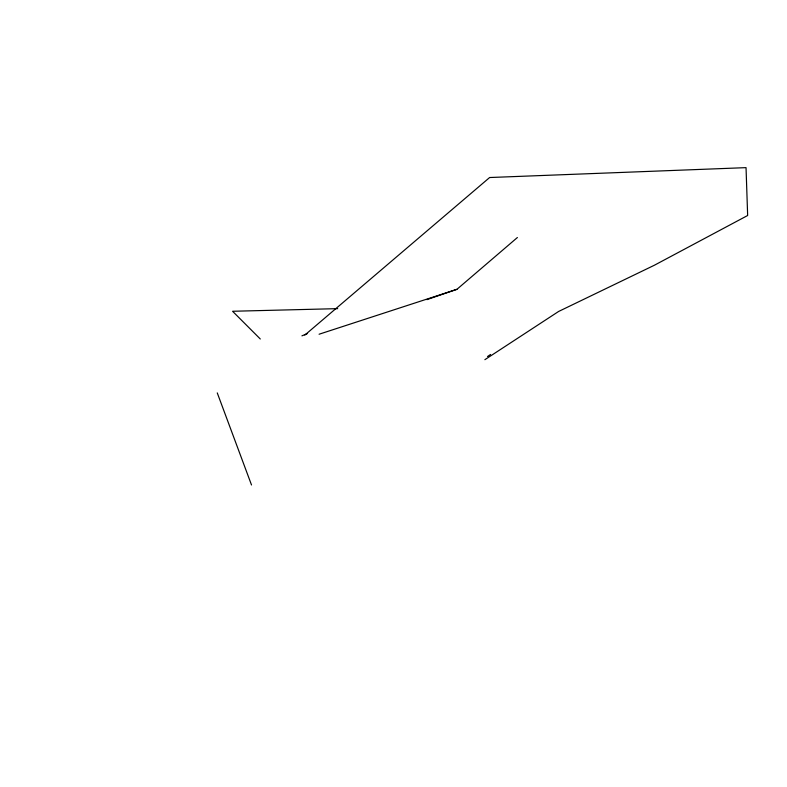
<?xml version="1.0" encoding="UTF-8"?>
<svg xmlns="http://www.w3.org/2000/svg" width="787" height="787" viewBox="0 0 787 787"><rect width="100%" height="100%" fill="white"/><g stroke="black" fill="none" stroke-linecap="round" stroke-linejoin="round"><path stroke-width="1.18" d="M426.928 299.65L456.942 289.311L517.393 237.526M304.844 335.065L489.632 177.528L746.037 167.641L747.65 215.5L654.42 265.219L558.632 311.455L484.871 359.679M487.527 356.511L490.586 354.455M301.923 335.852L307.55 333.511M319.089 334.229L456.942 289.311M337.682 308.642L232.578 311.268L260.29 338.99M217.261 392.9L251.515 484.979"/></g></svg>
